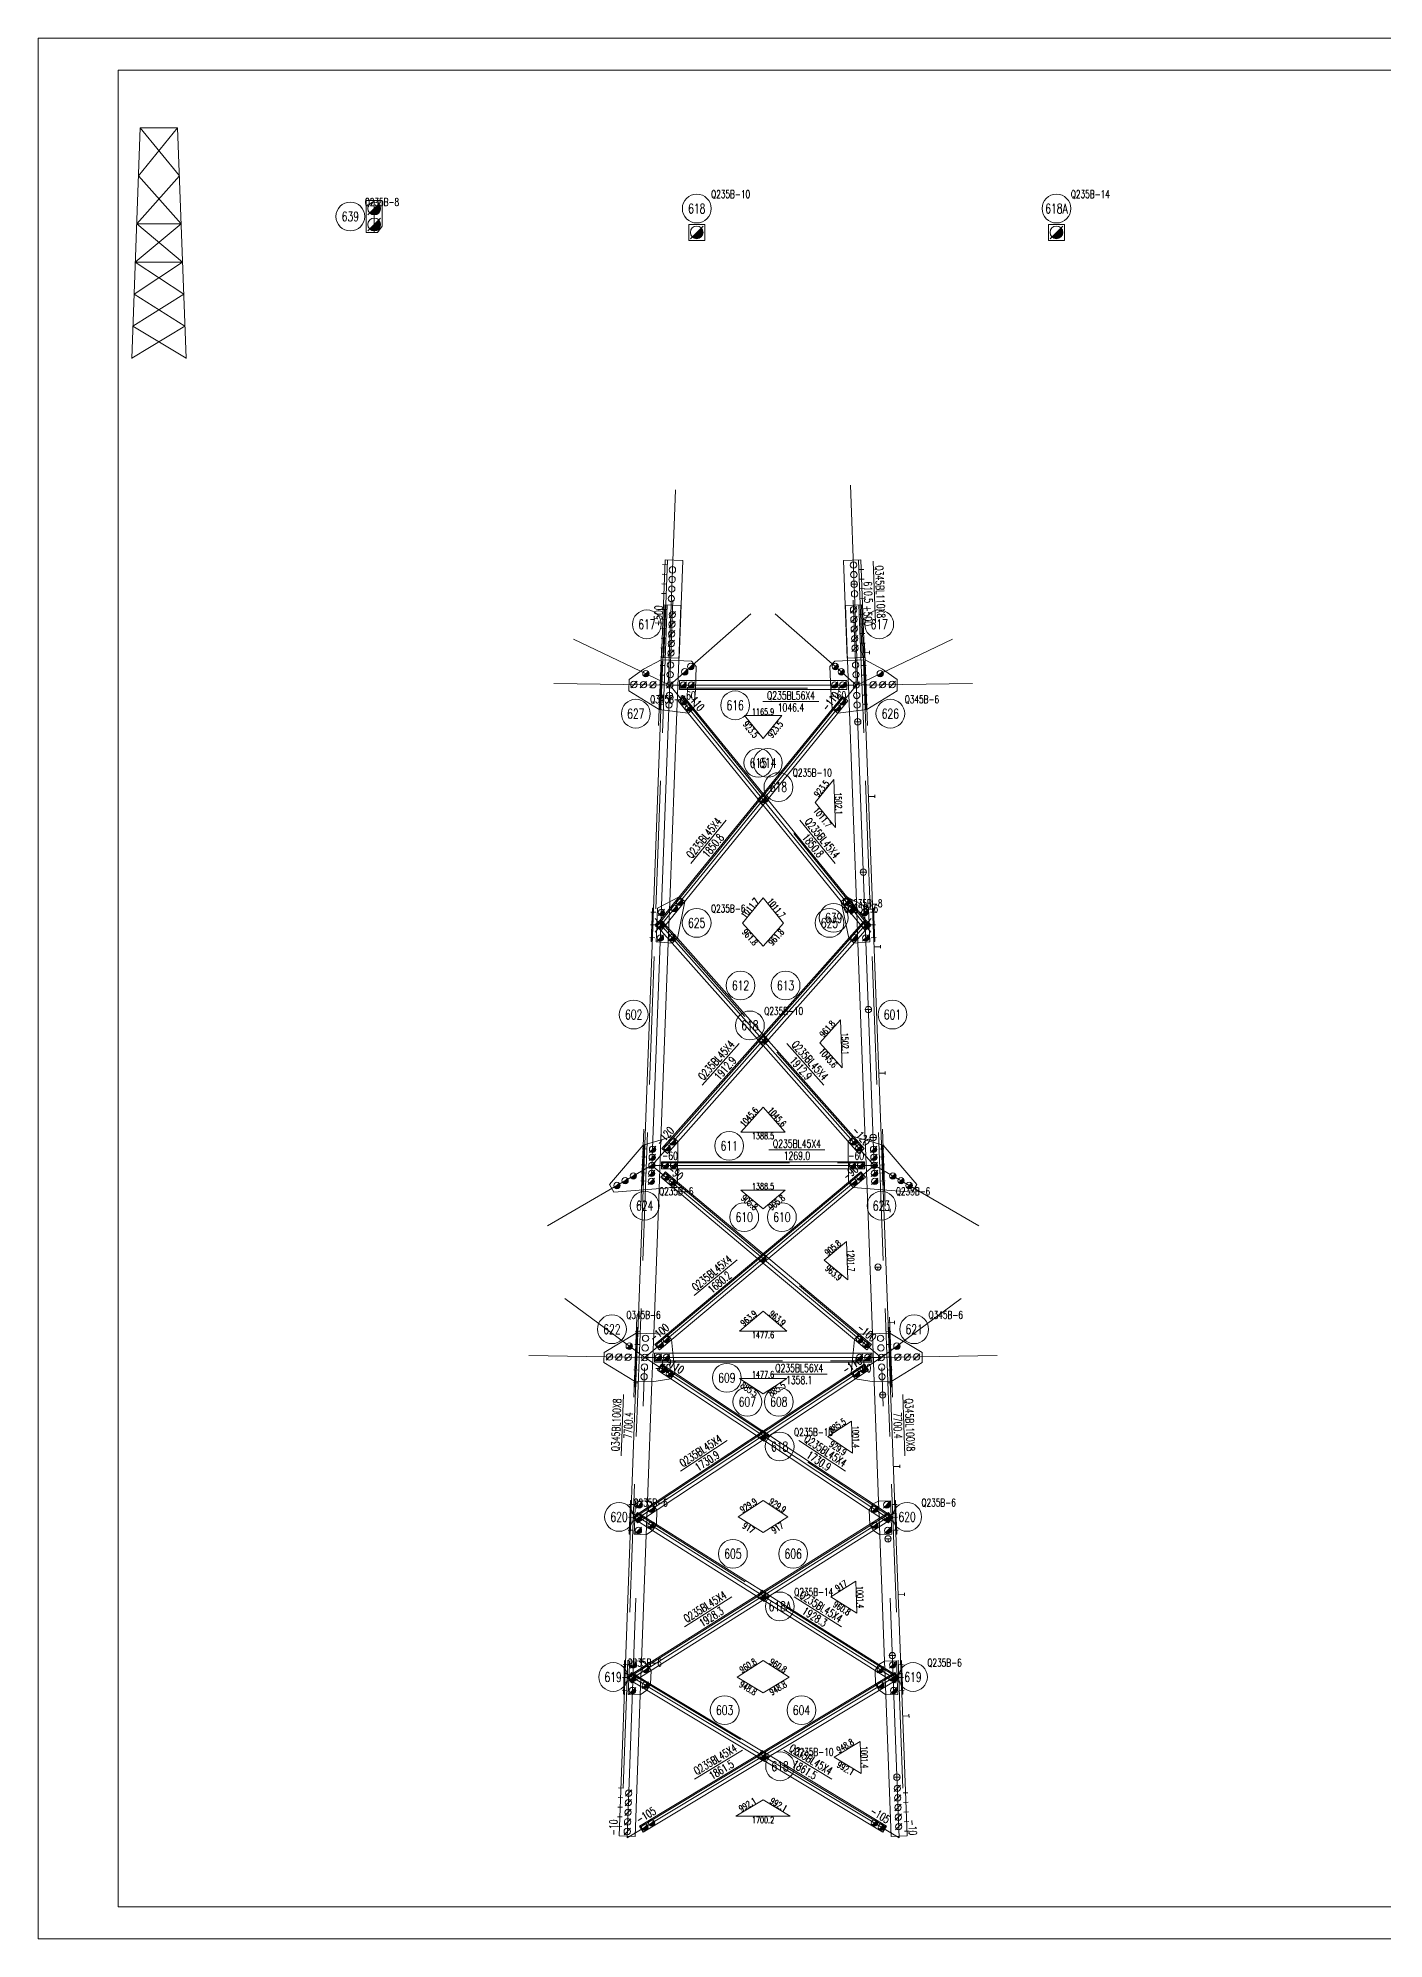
# Model space of a CAD drawing. Extents: x 0 to 841, y 0 to 594.
# Drawn here: x 0 to 420, y 0 to 594 of the extents above; entities that cross this region are included whole.
import ezdxf
from ezdxf.enums import TextEntityAlignment as Align

# ---------------------------------------------------------------- set-up
doc = ezdxf.new("R2010")
doc.units = 0
doc.header["$LTSCALE"] = 20
doc.header["$MEASUREMENT"] = 0
doc.linetypes.add('Dash', pattern=[2.75, 2, -0.75])
doc.linetypes.add('DashDot', pattern=[15.6, 9, -3, 0.6, -3])
doc.layers.get('0').update_dxf_attribs({"linetype": 'CONTINUOUS', "lineweight": 25})
doc.styles.get("Standard").update_dxf_attribs({"font": 'simplex', "width": 0.7, "bigfont": 'gbhzfs.shx'})

# ---------------------------------------------------------------- blocks, each defined once
blk = doc.blocks.new('M20X55S')
at = {"color": 3, "linetype": 'Continuous', "lineweight": 13}
blk.add_line((-1, -1), (1, 1), dxfattribs=at)
blk.add_circle((0, 0), 1, dxfattribs=at)
blk = doc.blocks.new('M16X50S')
at = {"color": 3, "linetype": 'Continuous', "lineweight": 13}
blk.add_line((-1, -1), (1, 1), dxfattribs=at)
blk.add_circle((0, 0), 1, dxfattribs=at)
for radius in [0.9, 0.8, 0.7, 0.6, 0.5, 0.4, 0.3, 0.2, 0.1]:
    blk.add_arc((0, 0), radius, 225, 45, dxfattribs=at)
blk = doc.blocks.new('M20X45S')
at = {"color": 3, "linetype": 'Continuous', "lineweight": 13}
blk.add_circle((0, 0), 1, dxfattribs=at)
blk = doc.blocks.new('StepBolt')
at = {"color": 3, "linetype": 'Continuous', "lineweight": 13}
for p, q in [((-1, 0), (1, 0)), ((0, 0), (0, -1))]:
    blk.add_line(p, q, dxfattribs=at)
blk.add_circle((0, 0), 1, dxfattribs=at)
blk = doc.blocks.new('M16X40S')
at = {"color": 3, "linetype": 'Continuous', "lineweight": 13}
blk.add_line((-0.707, -0.707), (0.707, 0.707), dxfattribs=at)
blk.add_circle((0, 0), 1, dxfattribs=at)
for radius in [0.9, 0.8, 0.7, 0.6, 0.5, 0.4, 0.3, 0.2, 0.1]:
    blk.add_arc((0, 0), radius, 225, 45, dxfattribs=at)

msp = doc.modelspace()

# ---------------------------------------------------------------- linework, layer by layer
at = {"color": 7, "linetype": 'Continuous', "lineweight": 18}
for p, q in [((0, 594), (841, 594)), ((0, 0), (0, 594)), ((25, 584), (831, 584)), ((25, 10), (25, 584)), ((25, 10), (831, 10)), ((0, 0), (841, 0))]:
    msp.add_line(p, q, dxfattribs=at)
at = {"color": 7, "linetype": 'Continuous', "lineweight": 0}
for p, q in [((31.94, 565.97), (29.27, 493.92)), ((43.6, 565.97), (31.38, 550.96)), ((31.94, 565.97), (43.6, 565.97)), ((31.94, 565.97), (44.15, 550.96)), ((43.6, 565.97), (46.27, 493.92)), ((44.15, 550.96), (30.82, 535.95)), ((31.38, 550.96), (44.71, 535.95)), ((44.71, 535.95), (30.38, 523.94)), ((30.82, 535.95), (44.71, 535.95)), ((30.82, 535.95), (45.15, 523.94)), ((45.15, 523.94), (30.01, 513.94)), ((30.38, 523.94), (45.15, 523.94)), ((30.38, 523.94), (45.53, 513.94)), ((45.53, 513.94), (29.64, 503.93)), ((30.01, 513.94), (45.9, 503.93)), ((45.9, 503.93), (29.27, 493.92)), ((29.64, 503.93), (46.27, 493.92)), ((251.61, 388.04), (193.21, 316.29)), ((258.71, 318.21), (195.22, 246.71)), ((257.3, 239.41), (192.93, 185.47)), ((258.45, 179.28), (186.26, 131.59)), ((265.97, 132.96), (184.41, 81.59)), ((267.85, 82.91), (188.12, 34.93))]:
    msp.add_line(p, q, dxfattribs=at)
at = {"color": 2, "linetype": 'Continuous', "lineweight": 13}
msp.add_line((105.03, 543.23), (105.03, 533.23), dxfattribs=at)
at = {"color": 2, "linetype": 'DashDot', "lineweight": 0}
for p, q in [((199.13, 452.81), (196.87, 391.83)), ((253.85, 454.31), (256.16, 391.83)), ((198.35, 418.31), (184.01, 31.59)), ((254.68, 418.31), (269.02, 31.59)), ((222.72, 414.11), (197.37, 391.83)), ((230.31, 414.11), (255.66, 391.83)), ((167.34, 406.14), (197.35, 391.82)), ((285.69, 406.14), (255.68, 391.82)), ((197.37, 391.83), (161.12, 392.33)), ((255.66, 391.83), (291.91, 392.33)), ((255.66, 391.83), (192.85, 314.65)), ((197.37, 391.83), (255.66, 391.83)), ((197.37, 391.83), (260.18, 314.65)), ((260.27, 318.84), (191.8, 241.73)), ((192.76, 318.84), (261.23, 241.73)), ((191.77, 241.79), (159.14, 222.81)), ((261.23, 241.73), (189.58, 181.69)), ((191.8, 241.73), (261.23, 241.73)), ((191.8, 241.73), (263.45, 181.69)), ((261.26, 241.79), (293.89, 222.81)), ((164.61, 200.11), (189.53, 181.67)), ((288.42, 200.11), (263.5, 181.67)), ((189.58, 181.69), (153.33, 182.34)), ((263.45, 181.69), (185.43, 130.14)), ((189.58, 181.69), (263.45, 181.69)), ((189.58, 181.69), (267.6, 130.14)), ((263.45, 181.69), (299.7, 182.34)), ((267.64, 133.12), (183.54, 80.15)), ((185.39, 133.12), (269.49, 80.15)), ((183.51, 83.04), (269.02, 31.59)), ((269.52, 83.04), (184.01, 31.59))]:
    msp.add_line(p, q, dxfattribs=at)
at = {"color": 1, "linetype": 'Dash', "lineweight": 0}
for p, q in [((195.53, 400.41), (196.66, 430.89)), ((257.5, 400.41), (256.36, 430.89)), ((196.55, 416.88), (182.28, 32.15)), ((256.48, 416.88), (270.75, 32.15)), ((194.84, 399.18), (194.29, 384.44)), ((195.16, 399.67), (194.58, 384.13)), ((194.59, 384.43), (195.14, 399.17)), ((195.14, 399.17), (194.84, 399.18)), ((199.56, 383.47), (200.15, 399.46)), ((253.47, 383.47), (252.88, 399.46)), ((257.87, 399.67), (258.45, 384.13)), ((257.89, 399.17), (258.19, 399.18)), ((258.44, 384.43), (257.89, 399.17)), ((258.19, 399.18), (258.74, 384.44)), ((205.46, 393.23), (200.37, 393.23)), ((200.37, 393.23), (200.37, 390.43)), ((252.66, 393.23), (247.57, 393.23)), ((252.66, 390.43), (252.66, 393.23)), ((199.99, 386.87), (201.73, 388.29)), ((203.14, 382.99), (199.99, 386.87)), ((200.37, 390.83), (252.66, 390.83)), ((200.37, 390.43), (205.37, 390.43)), ((201.42, 388.04), (259.82, 316.28)), ((201.73, 388.29), (204.89, 384.42)), ((247.66, 390.43), (252.66, 390.43)), ((194.29, 384.44), (194.59, 384.43)), ((248.14, 384.42), (249.89, 382.99)), ((258.74, 384.44), (258.44, 384.43)), ((226.69, 357.78), (226.01, 357.22)), ((226.51, 357.84), (228.19, 355.78)), ((228.03, 356.14), (226.69, 357.78)), ((226.51, 354.27), (224.87, 356.29)), ((224.97, 355.94), (226.33, 354.26)), ((226.33, 354.26), (226.84, 354.67)), ((196.88, 311.28), (197.36, 324.09)), ((202.07, 324.23), (200.32, 325.65)), ((252.71, 325.65), (250.96, 324.23)), ((258.38, 315.12), (250.96, 324.23)), ((251.03, 323.92), (254, 320.26)), ((252.71, 325.65), (260.13, 316.54)), ((255.31, 322.61), (252.93, 325.53)), ((254, 320.26), (255.36, 321.36)), ((255.36, 321.36), (255.31, 322.61)), ((256.15, 311.29), (255.67, 324.09)), ((192.93, 316.99), (194.61, 318.48)), ((198.08, 311.19), (192.93, 316.99)), ((193.34, 317.08), (193.31, 316.21)), ((194.31, 318.21), (257.8, 246.71)), ((194.61, 318.48), (199.76, 312.68)), ((260.13, 316.54), (258.38, 315.12)), ((259.7, 316.54), (259.67, 317.36)), ((253.27, 312.68), (254.95, 311.19)), ((226.52, 279.16), (224.86, 281.03)), ((224.91, 280.75), (226.41, 279.06)), ((226.62, 282.59), (226.25, 282.26)), ((226.51, 282.55), (228.21, 280.65)), ((228.09, 280.94), (226.62, 282.59)), ((226.41, 279.06), (226.44, 279.08)), ((194.03, 234.45), (194.6, 249.68)), ((199.93, 249.22), (198.25, 250.72)), ((254.78, 250.72), (258.1, 246.98)), ((259, 234.45), (258.43, 249.68)), ((189.23, 248.08), (188.77, 235.59)), ((189.54, 248.23), (189.02, 234.06)), ((189.07, 235.58), (189.53, 248.07)), ((189.53, 248.07), (189.23, 248.08)), ((256.42, 245.49), (253.1, 249.22)), ((258.1, 246.98), (256.42, 245.49)), ((263.49, 248.23), (264.01, 234.06)), ((263.5, 248.07), (263.8, 248.08)), ((263.96, 235.58), (263.5, 248.07)), ((263.8, 248.08), (264.26, 235.59)), ((194.54, 238), (195.99, 239.72)), ((198.38, 234.79), (194.54, 238)), ((194.8, 242.88), (199.88, 242.88)), ((194.8, 240.63), (194.8, 242.88)), ((194.8, 242.48), (258.23, 242.48)), ((199.86, 240.63), (194.8, 240.63)), ((195.73, 239.41), (260.1, 185.47)), ((195.99, 239.72), (199.82, 236.51)), ((253.15, 242.88), (258.23, 242.88)), ((258.23, 240.63), (253.17, 240.63)), ((258.23, 242.88), (258.23, 240.63)), ((188.77, 235.59), (189.07, 235.58)), ((253.21, 236.51), (254.65, 234.79)), ((264.26, 235.59), (263.96, 235.58)), ((226.51, 214.14), (228.27, 212.67)), ((226.51, 211.21), (224.76, 212.67)), ((186.5, 174.3), (187.05, 189.29)), ((187.36, 189.28), (186.8, 174.29)), ((187.35, 189.28), (186.8, 174.29)), ((191.8, 174.1), (192.35, 189.12)), ((197.95, 187.27), (196.5, 188.99)), ((258.92, 184.06), (255.08, 187.27)), ((256.53, 188.99), (260.36, 185.78)), ((260.36, 185.78), (258.92, 184.06)), ((261.23, 174.1), (260.68, 189.12)), ((265.67, 189.28), (266.23, 174.29)), ((265.68, 189.28), (266.23, 174.29)), ((266.53, 174.3), (265.98, 189.29)), ((198.36, 183.09), (192.58, 183.09)), ((192.58, 183.09), (192.58, 180.29)), ((192.58, 180.69), (260.45, 180.69)), ((192.58, 180.29), (198.63, 180.29)), ((193.56, 177.74), (194.8, 179.62)), ((194.58, 179.28), (266.77, 131.59)), ((194.8, 179.62), (198.97, 176.86)), ((254.4, 180.29), (260.45, 180.29)), ((260.45, 183.09), (254.67, 183.09)), ((260.45, 180.29), (260.45, 183.09)), ((197.73, 174.98), (193.56, 177.74)), ((254.06, 176.86), (255.3, 174.98)), ((226.95, 155.68), (224.47, 157.31)), ((225.47, 157.97), (224.78, 156.93)), ((224.78, 156.93), (226.38, 155.88)), ((226.1, 158.93), (228.56, 157.31)), ((228.24, 157.64), (226.61, 158.72)), ((227.62, 156.7), (228.24, 157.64)), ((190.02, 126.32), (190.41, 136.81)), ((263.01, 126.32), (262.62, 136.81)), ((186.08, 131.39), (187.28, 133.29)), ((192, 127.66), (186.08, 131.39)), ((186.49, 132.22), (186.46, 131.3)), ((187.06, 132.96), (268.62, 81.59)), ((187.28, 133.29), (193.2, 129.56)), ((193.33, 134.04), (192.09, 135.92)), ((265.75, 130.05), (259.7, 134.04)), ((260.94, 135.92), (266.99, 131.92)), ((266.99, 131.92), (265.75, 130.05)), ((266.58, 131.15), (266.55, 132.04)), ((259.83, 129.56), (261.03, 127.66)), ((226.99, 105.62), (224.4, 107.25)), ((225.49, 107.93), (224.79, 106.83)), ((226.07, 108.86), (228.63, 107.25)), ((228.24, 107.61), (226.61, 108.64)), ((227.61, 106.61), (228.24, 107.61)), ((224.79, 106.83), (226.37, 105.83)), ((184.23, 81.32), (185.39, 83.25)), ((185.39, 83.25), (191.39, 79.64)), ((188.17, 76.28), (188.56, 86.77)), ((191.53, 83.89), (190.33, 85.79)), ((267.64, 80.02), (261.5, 83.89)), ((262.7, 85.79), (268.84, 81.93)), ((264.86, 76.28), (264.47, 86.77)), ((190.23, 77.71), (184.23, 81.32)), ((184.64, 82.2), (184.6, 81.28)), ((185.18, 82.91), (264.91, 34.93)), ((261.65, 79.64), (262.81, 77.71)), ((268.84, 81.93), (267.64, 80.02)), ((268.44, 81.1), (268.4, 81.99)), ((227.02, 55.57), (224.33, 57.19)), ((225.5, 57.89), (224.8, 56.73)), ((224.8, 56.73), (226.37, 55.79)), ((226.04, 58.79), (228.7, 57.19)), ((228.23, 57.59), (226.61, 58.56)), ((227.6, 56.53), (228.23, 57.59))]:
    msp.add_line(p, q, dxfattribs=at)
at = {"color": 7, "linetype": 'Continuous', "lineweight": 13}
for p, q in [((261.6, 411.28), (260.88, 430.51)), ((226.48, 386.68), (243.98, 386.68)), ((214.98, 349.61), (203.94, 336.04)), ((238.05, 349.61), (249.09, 336.04)), ((219.09, 279.85), (207.47, 266.76)), ((233.93, 279.85), (245.55, 266.76)), ((228.34, 246.63), (245.84, 246.63)), ((218.42, 212.26), (205.01, 201.02)), ((229.08, 176.54), (246.58, 176.54)), ((182.89, 170.18), (182.18, 150.94)), ((270.14, 170.18), (270.85, 150.94)), ((215.34, 155.77), (200.74, 146.13)), ((237.69, 155.77), (252.29, 146.13)), ((216.79, 106.89), (201.98, 97.56)), ((236.24, 106.89), (251.05, 97.56)), ((220.06, 58.99), (205.06, 49.97)), ((232.97, 58.99), (247.97, 49.97))]:
    msp.add_line(p, q, dxfattribs=at)
at = {"color": 6, "linetype": 'Continuous', "lineweight": 13}
for p, q in [((194.84, 404.69), (193.9, 379.2)), ((259.13, 379.2), (258.19, 404.69)), ((189.22, 253.08), (188.33, 229.02)), ((264.7, 229.02), (263.81, 253.08)), ((187.04, 194.29), (186.11, 169.31)), ((266.92, 169.31), (265.99, 194.29))]:
    msp.add_line(p, q, dxfattribs=at)
at = {"color": 1, "linetype": 'Continuous', "lineweight": 0}
for p, q in [((232.34, 382.28), (220.69, 382.28)), ((220.69, 382.28), (226.51, 375.12)), ((226.51, 375.12), (232.34, 382.28)), ((248.63, 362.27), (242.8, 355.11)), ((249.19, 347.26), (248.63, 362.27)), ((242.8, 355.11), (249.19, 347.26)), ((226.51, 325.28), (220.13, 317.44)), ((232.9, 317.44), (226.51, 325.28)), ((220.13, 317.44), (226.51, 310.25)), ((226.51, 310.25), (232.9, 317.44)), ((250.67, 287.18), (244.29, 279.99)), ((251.23, 272.17), (250.67, 287.18)), ((244.29, 279.99), (251.23, 272.17)), ((226.51, 259.97), (219.57, 252.15)), ((233.46, 252.15), (226.51, 259.97)), ((219.57, 252.15), (233.46, 252.15)), ((233.46, 233.97), (219.57, 233.97)), ((219.57, 233.97), (226.51, 228.16)), ((226.51, 228.16), (233.46, 233.97)), ((252.56, 217.96), (245.62, 212.14)), ((253.01, 205.95), (252.56, 217.96)), ((245.62, 212.14), (253.01, 205.95)), ((226.51, 196.13), (219.13, 189.94)), ((233.9, 189.94), (226.51, 196.13)), ((219.13, 189.94), (233.9, 189.94)), ((233.9, 175.18), (219.13, 175.18)), ((219.13, 175.18), (226.51, 170.3)), ((226.51, 170.3), (233.9, 175.18)), ((254.1, 161.84), (246.71, 156.96)), ((254.47, 151.83), (254.1, 161.84)), ((246.71, 156.96), (254.47, 151.83)), ((226.51, 137.02), (218.76, 131.89)), ((234.27, 131.89), (226.51, 137.02)), ((218.76, 131.89), (226.51, 127.01)), ((226.51, 127.01), (234.27, 131.89)), ((255.46, 111.8), (247.7, 106.91)), ((255.83, 101.79), (255.46, 111.8)), ((247.7, 106.91), (255.83, 101.79)), ((226.51, 86.97), (218.38, 81.85)), ((234.64, 81.85), (226.51, 86.97)), ((218.38, 81.85), (226.51, 76.96)), ((226.51, 76.96), (234.64, 81.85)), ((256.82, 61.75), (248.69, 56.86)), ((257.19, 51.75), (256.82, 61.75)), ((248.69, 56.86), (257.19, 51.75)), ((226.51, 43.52), (218.01, 38.41)), ((235.02, 38.41), (226.51, 43.52)), ((218.01, 38.41), (235.02, 38.41))]:
    msp.add_line(p, q, dxfattribs=at)
at = {"color": 7, "linetype": 'Continuous', "lineweight": 0}
for points in [[(107.53, 543.23), (102.53, 543.23)], [(102.53, 543.23), (102.53, 533.23)], [(107.53, 535.23), (107.53, 543.23)], [(106.03, 533.23), (107.53, 535.23)], [(208.3, 535.76), (203.3, 535.76)], [(203.3, 535.76), (203.3, 530.76)], [(208.3, 530.76), (208.3, 535.76)], [(320.68, 535.76), (315.68, 535.76)], [(315.68, 535.76), (315.68, 530.76)], [(320.68, 530.76), (320.68, 535.76)], [(102.53, 533.23), (106.03, 533.23)], [(203.3, 530.76), (208.3, 530.76)], [(315.68, 530.76), (320.68, 530.76)], [(194.79, 400.43), (195.92, 430.92)], [(195.92, 430.92), (201.41, 430.71)], [(201.41, 430.71), (200.28, 400.23)], [(257.11, 430.92), (251.62, 430.71)], [(251.62, 430.71), (252.75, 400.23)], [(258.24, 400.43), (257.11, 430.92)], [(195.8, 416.91), (195.16, 399.67)], [(200.79, 416.72), (195.8, 416.91)], [(200.15, 399.46), (200.79, 416.72)], [(252.24, 416.72), (257.23, 416.91)], [(252.88, 399.46), (252.24, 416.72)], [(257.23, 416.91), (257.87, 399.67)], [(194.66, 399.69), (189.21, 396.81)], [(204.12, 399.3), (194.66, 399.69)], [(200.28, 400.23), (194.79, 400.43)], [(205.61, 397.61), (204.12, 399.3)], [(248.91, 399.3), (247.42, 397.61)], [(258.37, 399.69), (248.91, 399.3)], [(252.75, 400.23), (258.24, 400.43)], [(263.82, 396.81), (258.37, 399.69)], [(184.64, 393.51), (184.59, 390.01)], [(189.21, 396.81), (184.64, 393.51)], [(205.37, 390.43), (205.61, 397.61)], [(247.57, 393.23), (205.46, 393.23)], [(247.42, 397.61), (247.66, 390.43)], [(268.39, 393.51), (263.82, 396.81)], [(268.44, 390.01), (268.39, 393.51)], [(184.59, 390.01), (194.08, 384.2)], [(251.3, 388.29), (192.9, 316.54)], [(194.65, 315.12), (253.04, 386.87)], [(204.89, 384.42), (205.37, 390.43)], [(205.37, 390.43), (247.66, 390.43)], [(247.66, 390.43), (248.14, 384.42)], [(253.04, 386.87), (251.3, 388.29)], [(258.95, 384.2), (268.44, 390.01)], [(194.58, 384.13), (189.54, 248.23)], [(194.08, 384.2), (203.14, 382.99)], [(197.36, 324.09), (199.56, 383.47)], [(203.14, 382.99), (204.89, 384.42)], [(224.87, 356.29), (203.14, 382.99)], [(204.89, 384.42), (226.51, 357.84)], [(249.89, 382.99), (258.95, 384.2)], [(255.67, 324.09), (253.47, 383.47)], [(258.45, 384.13), (263.49, 248.23)], [(226.01, 357.22), (224.76, 356.2)], [(224.76, 356.2), (224.97, 355.94)], [(250.96, 324.23), (226.51, 354.27)], [(226.84, 354.67), (228.27, 355.84)], [(228.27, 355.84), (228.03, 356.14)], [(228.19, 355.78), (252.71, 325.65)], [(191.98, 322.13), (191.59, 311.64)], [(191.89, 311.63), (192.28, 322.12)], [(192.28, 322.12), (191.98, 322.13)], [(193.53, 322.07), (193.34, 317.08)], [(200.32, 325.65), (193.53, 322.07)], [(199.76, 312.68), (202.07, 324.23)], [(250.96, 324.23), (250.85, 324.14)], [(250.85, 324.14), (251.03, 323.92)], [(252.71, 325.65), (250.96, 324.23)], [(250.96, 324.23), (253.27, 312.68)], [(252.79, 325.72), (252.71, 325.65)], [(259.5, 322.07), (252.71, 325.65)], [(252.93, 325.53), (252.79, 325.72)], [(259.67, 317.36), (259.5, 322.07)], [(260.75, 322.12), (261.05, 322.13)], [(261.14, 311.63), (260.75, 322.12)], [(261.05, 322.13), (261.44, 311.64)], [(192.9, 316.54), (194.65, 315.12)], [(193.31, 316.21), (193.14, 311.58)], [(258.42, 318.48), (194.93, 246.98)], [(196.61, 245.49), (260.1, 316.99)], [(260.1, 316.99), (258.42, 318.48)], [(259.89, 311.58), (259.7, 316.54)], [(191.59, 311.64), (191.89, 311.63)], [(193.14, 311.58), (198.08, 311.19)], [(194.6, 249.68), (196.88, 311.28)], [(198.08, 311.19), (199.76, 312.68)], [(224.86, 281.03), (198.08, 311.19)], [(199.76, 312.68), (226.51, 282.55)], [(254.95, 311.19), (259.89, 311.58)], [(258.43, 249.68), (256.15, 311.29)], [(261.44, 311.64), (261.14, 311.63)], [(226.25, 282.26), (224.75, 280.93)], [(224.75, 280.93), (224.91, 280.75)], [(226.44, 279.08), (228.28, 280.72)], [(228.28, 280.72), (228.09, 280.94)], [(228.21, 280.65), (254.78, 250.72)], [(253.1, 249.22), (226.52, 279.16)], [(198.25, 250.72), (189.04, 248.09)], [(254.78, 250.72), (253.1, 249.22)], [(263.99, 248.09), (254.78, 250.72)], [(189.04, 248.09), (178.5, 235.78)], [(194.93, 246.98), (196.61, 245.49)], [(199.82, 236.51), (199.93, 249.22)], [(253.1, 249.22), (253.21, 236.51)], [(274.53, 235.78), (263.99, 248.09)], [(257.04, 239.72), (192.67, 185.78)], [(194.11, 184.06), (258.49, 238)], [(253.17, 240.63), (199.86, 240.63)], [(199.88, 242.88), (253.15, 242.88)], [(258.49, 238), (257.04, 239.72)], [(178.5, 235.78), (179.89, 233.35)], [(179.89, 233.35), (198.38, 234.79)], [(189.02, 234.06), (187.36, 189.28)], [(192.35, 189.12), (194.03, 234.45)], [(198.38, 234.79), (199.82, 236.51)], [(224.76, 212.67), (198.38, 234.79)], [(199.82, 236.51), (226.51, 214.14)], [(254.65, 234.79), (273.14, 233.35)], [(260.68, 189.12), (259, 234.45)], [(264.01, 234.06), (265.67, 189.28)], [(273.14, 233.35), (274.53, 235.78)], [(255.08, 187.27), (226.51, 211.21)], [(228.27, 212.67), (256.53, 188.99)], [(187.05, 189.29), (187.12, 191.04)], [(187.12, 191.04), (187.42, 191.03)], [(187.42, 191.03), (187.35, 189.28)], [(265.91, 191.04), (265.61, 191.03)], [(265.61, 191.03), (265.68, 189.28)], [(265.98, 189.29), (265.91, 191.04)], [(186.86, 189.29), (176.85, 183.27)], [(196.5, 188.99), (186.86, 189.29)], [(192.67, 185.78), (194.11, 184.06)], [(198.97, 176.86), (197.95, 187.27)], [(255.08, 187.27), (254.06, 176.86)], [(256.53, 188.99), (255.08, 187.27)], [(266.17, 189.29), (256.53, 188.99)], [(276.18, 183.27), (266.17, 189.29)], [(176.85, 183.27), (176.79, 180.12)], [(176.79, 180.12), (186.3, 174.3)], [(258.23, 179.62), (186.04, 131.92)], [(254.67, 183.09), (198.36, 183.09)], [(198.63, 180.29), (254.4, 180.29)], [(259.47, 177.74), (258.23, 179.62)], [(266.73, 174.3), (276.24, 180.12)], [(276.24, 180.12), (276.18, 183.27)], [(186.8, 174.29), (181.53, 32.18)], [(186.3, 174.3), (191.8, 174.1)], [(186.43, 172.55), (186.5, 174.3)], [(186.73, 172.54), (186.43, 172.55)], [(186.8, 174.29), (186.73, 172.54)], [(187.28, 130.05), (259.47, 177.74)], [(190.41, 136.81), (191.8, 174.1)], [(191.8, 174.1), (197.73, 174.98)], [(197.73, 174.98), (198.97, 176.86)], [(224.47, 157.31), (197.73, 174.98)], [(198.97, 176.86), (226.1, 158.93)], [(255.3, 174.98), (261.23, 174.1)], [(261.23, 174.1), (266.73, 174.3)], [(262.62, 136.81), (261.23, 174.1)], [(266.23, 174.29), (271.5, 32.18)], [(266.23, 174.29), (266.3, 172.54)], [(266.3, 172.54), (266.6, 172.55)], [(266.6, 172.55), (266.53, 174.3)], [(226.16, 159.02), (225.47, 157.97)], [(226.61, 158.72), (226.16, 159.02)], [(226.38, 155.88), (226.87, 155.55)], [(226.87, 155.55), (227.62, 156.7)], [(259.7, 134.04), (226.95, 155.68)], [(228.56, 157.31), (260.94, 135.92)], [(185.11, 137), (184.73, 126.51)], [(185.03, 126.5), (185.41, 136.99)], [(185.41, 136.99), (185.11, 137)], [(186.67, 136.95), (186.49, 132.22)], [(190.41, 136.81), (186.67, 136.95)], [(192.09, 135.92), (190.41, 136.81)], [(262.62, 136.81), (260.94, 135.92)], [(266.36, 136.95), (262.62, 136.81)], [(266.55, 132.04), (266.36, 136.95)], [(267.91, 137), (267.62, 136.99)], [(267.62, 136.99), (268, 126.5)], [(268.3, 126.51), (267.91, 137)], [(265.75, 133.29), (184.19, 81.93)], [(185.39, 80.02), (266.95, 131.39)], [(186.04, 131.92), (187.28, 130.05)], [(186.46, 131.3), (186.28, 126.45)], [(193.2, 129.56), (193.33, 134.04)], [(260.94, 135.92), (259.7, 134.04)], [(259.7, 134.04), (259.83, 129.56)], [(266.95, 131.39), (265.75, 133.29)], [(266.75, 126.45), (266.58, 131.15)], [(184.73, 126.51), (185.03, 126.5)], [(186.28, 126.45), (190.02, 126.32)], [(188.56, 86.77), (190.02, 126.32)], [(190.02, 126.32), (192, 127.66)], [(192, 127.66), (193.2, 129.56)], [(224.4, 107.25), (192, 127.66)], [(193.2, 129.56), (226.07, 108.86)], [(261.03, 127.66), (263.01, 126.32)], [(263.01, 126.32), (266.75, 126.45)], [(264.47, 86.77), (263.01, 126.32)], [(268, 126.5), (268.3, 126.51)], [(226.12, 108.95), (225.49, 107.93)], [(226.61, 108.64), (226.12, 108.95)], [(228.63, 107.25), (262.7, 85.79)], [(226.37, 105.83), (226.91, 105.5)], [(226.91, 105.5), (227.61, 106.61)], [(261.5, 83.89), (226.99, 105.62)], [(183.26, 86.97), (182.87, 76.48)], [(183.17, 76.47), (183.56, 86.96)], [(183.56, 86.96), (183.26, 86.97)], [(184.81, 86.91), (184.64, 82.2)], [(188.56, 86.77), (184.81, 86.91)], [(267.64, 83.25), (187.92, 35.28)], [(190.33, 85.79), (188.56, 86.77)], [(191.39, 79.64), (191.53, 83.89)], [(262.7, 85.79), (261.5, 83.89)], [(261.5, 83.89), (261.65, 79.64)], [(264.47, 86.77), (262.7, 85.79)], [(268.22, 86.91), (264.47, 86.77)], [(268.8, 81.32), (267.64, 83.25)], [(268.4, 81.99), (268.22, 86.91)], [(269.47, 86.96), (269.77, 86.97)], [(269.86, 76.47), (269.47, 86.96)], [(269.77, 86.97), (270.16, 76.48)], [(184.19, 81.93), (185.39, 80.02)], [(184.6, 81.28), (184.42, 76.42)], [(188.17, 76.28), (190.23, 77.71)], [(189.08, 33.35), (268.8, 81.32)], [(190.23, 77.71), (191.39, 79.64)], [(224.33, 57.19), (190.23, 77.71)], [(191.39, 79.64), (226.04, 58.79)], [(262.81, 77.71), (264.86, 76.28)], [(268.61, 76.42), (268.44, 81.1)], [(182.87, 76.48), (183.17, 76.47)], [(184.42, 76.42), (188.17, 76.28)], [(186.53, 31.99), (188.17, 76.28)], [(264.86, 76.28), (268.61, 76.42)], [(266.5, 31.99), (264.86, 76.28)], [(270.16, 76.48), (269.86, 76.47)], [(226.09, 58.87), (225.5, 57.89)], [(226.61, 58.56), (226.09, 58.87)], [(226.37, 55.79), (226.94, 55.44)], [(226.94, 55.44), (227.6, 56.53)], [(263.95, 33.35), (227.02, 55.57)], [(228.7, 57.19), (265.11, 35.28)], [(181.53, 32.18), (186.53, 31.99)], [(187.92, 35.28), (189.08, 33.35)], [(265.11, 35.28), (263.95, 33.35)], [(271.5, 32.18), (266.5, 31.99)]]:
    msp.add_lwpolyline(points, dxfattribs=at)
at = {"color": 3, "linetype": 'Continuous', "lineweight": 20}
for points in [[(195.11, 429.44), (196.61, 429.39)], [(257.98, 427.95), (256.48, 427.89)], [(194.89, 423.45), (196.39, 423.39)], [(195, 426.45), (196.5, 426.39)], [(258.09, 424.95), (256.59, 424.89)], [(258.2, 421.95), (256.7, 421.89)], [(194.78, 420.45), (196.28, 420.39)], [(258.31, 418.95), (256.81, 418.9)], [(194.88, 412.44), (196.38, 412.38)], [(194.99, 415.44), (196.49, 415.38)], [(258.09, 413.94), (256.6, 413.88)], [(258.21, 410.94), (256.71, 410.88)], [(194.66, 406.44), (196.16, 406.39)], [(194.77, 409.44), (196.27, 409.39)], [(258.32, 407.94), (256.82, 407.89)], [(258.43, 404.94), (256.93, 404.89)], [(194.55, 403.45), (196.04, 403.39)], [(259.79, 401.99), (257.79, 401.92)], [(259.81, 401.49), (259.77, 402.49)], [(194.23, 394.95), (195.73, 394.9)], [(194.34, 397.95), (195.84, 397.89)], [(258.69, 397.95), (257.19, 397.89)], [(258.8, 394.95), (257.3, 394.9)], [(194, 388.71), (195.5, 388.65)], [(194.12, 391.95), (195.62, 391.9)], [(202.87, 389.68), (202.87, 391.18)], [(205.37, 389.68), (205.37, 391.18)], [(247.66, 389.68), (247.66, 391.18)], [(250.16, 389.68), (250.16, 391.18)], [(258.91, 391.95), (257.41, 391.9)], [(259.03, 388.71), (257.53, 388.65)], [(193.89, 385.71), (195.39, 385.65)], [(259.14, 385.71), (257.64, 385.65)], [(261.46, 357.03), (259.46, 356.95)], [(261.47, 356.53), (261.44, 357.53)], [(191.49, 320.9), (192.98, 320.84)], [(261.54, 320.9), (260.05, 320.84)], [(191.34, 316.9), (192.84, 316.85)], [(261.69, 316.9), (260.19, 316.85)], [(191.19, 312.9), (192.69, 312.85)], [(261.84, 312.9), (260.34, 312.85)], [(263.2, 310.06), (261.2, 309.99)], [(263.22, 309.56), (263.18, 310.56)], [(264.66, 270.59), (262.66, 270.51)], [(264.68, 270.09), (264.64, 271.09)], [(188.65, 244.35), (190.15, 244.29)], [(188.74, 246.85), (190.24, 246.79)], [(264.29, 246.85), (262.79, 246.79)], [(264.38, 244.35), (262.88, 244.29)], [(188.46, 239.35), (189.96, 239.3)], [(188.55, 241.85), (190.05, 241.79)], [(264.48, 241.85), (262.98, 241.79)], [(264.57, 239.35), (263.07, 239.3)], [(188.37, 236.85), (189.87, 236.8)], [(264.66, 236.85), (263.16, 236.8)], [(266.25, 227.62), (264.26, 227.54)], [(266.27, 227.12), (266.24, 228.12)], [(267.55, 192.64), (265.55, 192.57)], [(267.57, 192.14), (267.53, 193.14)], [(186.48, 185.81), (187.97, 185.75)], [(186.62, 189.8), (188.12, 189.75)], [(266.41, 189.8), (264.91, 189.75)], [(266.55, 185.81), (265.05, 185.75)], [(186.33, 181.81), (187.83, 181.75)], [(195.08, 179.54), (195.08, 181.04)], [(197.58, 179.54), (197.58, 181.04)], [(255.45, 179.54), (255.45, 181.04)], [(257.95, 179.54), (257.95, 181.04)], [(266.7, 181.81), (265.2, 181.75)], [(186.03, 173.81), (187.53, 173.76)], [(186.18, 177.81), (187.68, 177.76)], [(266.85, 177.81), (265.35, 177.76)], [(267, 173.81), (265.5, 173.76)], [(269.22, 147.67), (267.22, 147.6)], [(269.24, 147.17), (269.2, 148.17)], [(184.47, 131.77), (185.97, 131.72)], [(184.62, 135.77), (186.12, 135.72)], [(268.41, 135.77), (266.91, 135.72)], [(268.56, 131.77), (267.06, 131.72)], [(184.32, 127.78), (185.82, 127.72)], [(268.71, 127.78), (267.21, 127.72)], [(270.7, 107.7), (268.7, 107.63)], [(270.72, 107.2), (270.68, 108.2)], [(182.77, 85.74), (184.26, 85.68)], [(270.26, 85.74), (268.77, 85.68)], [(182.47, 77.74), (183.97, 77.69)], [(182.62, 81.74), (184.12, 81.68)], [(270.41, 81.74), (268.91, 81.68)], [(270.56, 77.74), (269.06, 77.69)], [(272.11, 69.73), (270.11, 69.65)], [(272.13, 69.23), (272.09, 70.23)], [(181.22, 44.2), (182.72, 44.14)], [(181.34, 47.2), (182.84, 47.14)], [(271.75, 45.7), (270.25, 45.64)], [(271.86, 42.7), (270.36, 42.64)], [(181, 38.2), (182.5, 38.15)], [(181.11, 41.2), (182.61, 41.14)], [(271.97, 39.7), (270.47, 39.64)], [(272.08, 36.7), (270.58, 36.65)], [(180.89, 35.2), (182.39, 35.15)], [(272.19, 33.7), (270.7, 33.65)]]:
    msp.add_lwpolyline(points, dxfattribs=at)
at = {"color": 3, "linetype": 'Continuous', "lineweight": 13}
for centre in [(31.94, 565.97), (31.94, 565.97), (31.94, 565.97), (43.6, 565.97), (43.6, 565.97), (43.6, 565.97), (31.38, 550.96), (31.38, 550.96), (44.15, 550.96), (44.15, 550.96), (30.82, 535.95), (30.82, 535.95), (30.82, 535.95), (44.71, 535.95), (44.71, 535.95), (44.71, 535.95), (30.38, 523.94), (30.38, 523.94), (30.38, 523.94), (45.15, 523.94), (45.15, 523.94), (45.15, 523.94), (30.01, 513.94), (30.01, 513.94), (45.53, 513.94), (45.53, 513.94), (29.64, 503.93), (29.64, 503.93), (45.9, 503.93), (45.9, 503.93), (29.27, 493.92), (29.27, 493.92), (46.27, 493.92), (46.27, 493.92)]:
    msp.add_circle(centre, 0.01, dxfattribs=at)
at = {"color": 7, "linetype": 'Continuous', "lineweight": 13}
for centre in [(97.58, 538.23), (205.8, 540.71), (318.18, 540.71), (190.22, 410.78), (262.81, 410.78), (186.75, 382.88), (217.8, 385.48), (266.28, 382.88), (225.04, 367.5), (227.99, 367.5), (231.32, 359.93), (205.77, 317.49), (247.26, 317.49), (248.59, 319.07), (219.48, 297.93), (233.55, 297.93), (186.09, 288.85), (266.94, 288.85), (222.4, 285.46), (215.94, 247.83), (189.52, 229.13), (263.51, 229.13), (220.63, 225.54), (232.4, 225.54), (179.3, 190.52), (273.73, 190.52), (215.2, 175.34), (221.59, 167.85), (231.44, 167.85), (231.69, 153.87), (181.52, 131.88), (271.51, 131.88), (217.1, 120.36), (235.93, 120.36), (231.76, 103.92), (179.67, 81.85), (273.36, 81.85), (214.51, 71.5), (238.52, 71.5), (231.83, 53.96)]:
    msp.add_circle(centre, 4.5, dxfattribs=at)

# ---------------------------------------------------------------- block references
at = {"color": 3, "linetype": 'Continuous', "lineweight": 13}
for p, xscale, yscale, zscale in [((105.03, 540.73), 1.999999999999886, 1.999999999999886, 1.999999999999886), ((105.03, 535.73), 1.999999999999886, 1.999999999999886, 1.999999999999886), ((205.8, 533.26), 1.999999999999886, 1.999999999999886, 1.999999999999886), ((318.18, 533.26), 2.000000000000455, 2.000000000000455, 2.000000000000455)]:
    msp.add_blockref('M16X50S', p, dxfattribs=dict(at, xscale=xscale, yscale=yscale, zscale=zscale))
for name, p in [('M20X45S', (198.2, 427.83)), ('M20X45S', (254.77, 429.33)), ('M20X45S', (197.98, 421.83)), ('M20X45S', (198.09, 424.83)), ('M20X45S', (254.88, 426.33)), ('StepBolt', (254.99, 423.33)), ('M20X45S', (197.87, 418.83)), ('M20X55S', (254.79, 415.32)), ('M20X45S', (255.11, 420.33)), ('M20X55S', (198.07, 410.82)), ('M20X55S', (198.18, 413.82)), ('M20X55S', (254.9, 412.32)), ('M20X55S', (255.01, 409.32)), ('M20X55S', (197.85, 404.82)), ('M20X55S', (197.96, 407.82)), ('M20X55S', (255.12, 406.32)), ('M20X55S', (255.24, 403.33)), ('M20X45S', (197.6, 398.08)), ('M20X55S', (197.74, 401.83)), ('M16X40S', (203.94, 397.61)), ('M16X40S', (249.09, 397.61)), ('M20X45S', (255.43, 398.08)), ('M20X55S', (186.16, 391.99)), ('M20X55S', (189.15, 391.95)), ('M16X40S', (189.91, 395.37)), ('M20X55S', (192.13, 391.91)), ('M20X55S', (197.37, 391.83)), ('M20X45S', (197.49, 395.08)), ('M16X50S', (201.62, 391.83)), ('M16X40S', (202.06, 395.96)), ('M16X50S', (204.12, 391.83)), ('M16X50S', (248.91, 391.83)), ('M16X40S', (250.97, 395.96)), ('M16X50S', (251.41, 391.83)), ('M20X45S', (255.54, 395.08)), ('M20X55S', (255.66, 391.83)), ('M20X55S', (260.9, 391.91)), ('M16X40S', (263.12, 395.37)), ('M20X55S', (263.88, 391.95)), ('M20X55S', (266.87, 391.99)), ('M20X45S', (197.14, 385.59)), ('M20X45S', (197.25, 388.59)), ('M16X40S', (201.63, 386.6)), ('M16X40S', (251.4, 386.6)), ('M20X45S', (255.78, 388.59)), ('M20X45S', (255.89, 385.59)), ('M16X40S', (203.21, 384.66)), ('M16X40S', (249.82, 384.66)), ('StepBolt', (256.09, 380.35)), ('M16X50S', (226.51, 356.02)), ('StepBolt', (257.83, 333.38)), ('M16X50S', (194.73, 320.78)), ('M16X40S', (198.85, 322.02)), ('M16X40S', (200.42, 323.96)), ('M16X50S', (252.61, 323.96)), ('M16X50S', (254.18, 322.02)), ('M16X50S', (258.3, 320.78)), ('M16X50S', (194.58, 316.78)), ('M16X50S', (258.45, 316.78)), ('M16X50S', (194.44, 312.78)), ('M16X50S', (198.07, 312.85)), ('M16X40S', (254.96, 312.86)), ('M16X50S', (258.59, 312.78)), ('StepBolt', (259.42, 290.41)), ('M16X50S', (226.52, 280.82)), ('M16X40S', (198.28, 249.02)), ('M16X40S', (254.75, 249.02)), ('StepBolt', (260.91, 250.44)), ('M16X50S', (191.89, 244.23)), ('M16X50S', (191.99, 246.73)), ('M16X40S', (196.62, 247.15)), ('M16X40S', (256.41, 247.15)), ('M16X50S', (261.04, 246.73)), ('M16X50S', (261.14, 244.23)), ('M16X40S', (183.42, 236.94)), ('M16X40S', (185.98, 238.42)), ('M16X50S', (191.62, 236.73)), ('M16X50S', (191.71, 239.23)), ('M16X50S', (191.8, 241.73)), ('M16X40S', (196.05, 241.73)), ('M16X40S', (196.21, 238.04)), ('M16X40S', (198.55, 241.73)), ('M16X40S', (254.48, 241.73)), ('M16X40S', (256.82, 238.04)), ('M16X40S', (256.98, 241.73)), ('M16X50S', (261.23, 241.73)), ('M16X50S', (261.32, 239.23)), ('M16X50S', (261.41, 236.73)), ('M16X40S', (267.05, 238.42)), ('M16X40S', (269.61, 236.94)), ('M16X40S', (180.87, 235.45)), ('M16X40S', (198.13, 236.43)), ('M16X40S', (254.9, 236.43)), ('M16X40S', (272.16, 235.45)), ('M16X50S', (226.51, 212.64)), ('StepBolt', (262.41, 209.96)), ('M16X40S', (184.71, 185.23)), ('M20X45S', (189.69, 184.69)), ('M20X45S', (189.8, 187.68)), ('M16X40S', (194.37, 185.7)), ('M16X40S', (196.28, 187.31)), ('M16X40S', (256.75, 187.31)), ('M16X40S', (258.66, 185.7)), ('M20X45S', (263.23, 187.68)), ('M20X45S', (263.34, 184.69)), ('M16X40S', (268.32, 185.23)), ('M20X55S', (178.51, 181.89)), ('M20X55S', (181.44, 181.83)), ('M20X55S', (184.38, 181.78)), ('M20X45S', (189.46, 178.69)), ('M20X55S', (189.58, 181.69)), ('M16X50S', (193.83, 181.69)), ('M16X40S', (195.21, 177.97)), ('M16X50S', (196.33, 181.69)), ('M16X50S', (256.7, 181.69)), ('M16X40S', (257.82, 177.97)), ('M16X50S', (259.2, 181.69)), ('M20X55S', (263.45, 181.69)), ('M20X45S', (263.57, 178.69)), ('M20X55S', (268.65, 181.78)), ('M20X55S', (271.59, 181.83)), ('M20X55S', (274.52, 181.89)), ('M20X45S', (189.35, 175.69)), ('M16X40S', (197.29, 176.59)), ('M16X40S', (255.74, 176.59)), ('M20X45S', (263.68, 175.69)), ('StepBolt', (263.89, 169.99)), ('M16X50S', (226.51, 157.29)), ('M16X50S', (187.87, 135.65)), ('M16X50S', (265.16, 135.65)), ('M16X50S', (187.72, 131.65)), ('M16X40S', (191.68, 134.27)), ('M16X50S', (261.35, 134.27)), ('M16X50S', (265.31, 131.65)), ('M16X50S', (187.57, 127.66)), ('M16X50S', (191.53, 129.26)), ('M16X40S', (261.5, 129.26)), ('M16X50S', (265.46, 127.66)), ('StepBolt', (265.56, 125.02)), ('M16X50S', (226.51, 107.22)), ('StepBolt', (266.91, 88.55)), ('M16X50S', (186.01, 85.62)), ('M16X40S', (189.88, 84.15)), ('M16X50S', (263.15, 84.15)), ('M16X50S', (267.02, 85.62)), ('M16X50S', (185.72, 77.62)), ('M16X50S', (185.86, 81.62)), ('M16X50S', (189.72, 79.3)), ('M16X40S', (263.31, 79.3)), ('M16X50S', (267.17, 81.62)), ('M16X50S', (267.31, 77.62)), ('M16X50S', (226.52, 57.16)), ('StepBolt', (268.32, 50.57)), ('M20X55S', (268.45, 47.07)), ('M20X55S', (184.42, 42.58)), ('M20X55S', (184.53, 45.58)), ('M20X55S', (268.56, 44.08)), ('M20X55S', (268.67, 41.08)), ('M20X55S', (184.19, 36.58)), ('M20X55S', (184.31, 39.58)), ('M16X40S', (189.58, 34.94)), ('M16X40S', (191.72, 36.23)), ('M16X40S', (261.31, 36.23)), ('M16X40S', (263.45, 34.94)), ('M20X55S', (268.78, 38.08)), ('M20X55S', (268.89, 35.08)), ('M20X55S', (184.08, 33.58))]:
    msp.add_blockref(name, p, dxfattribs=at)

# ---------------------------------------------------------------- texts
at = {"color": 7, "linetype": 'Continuous', "lineweight": 13, "width": 0.7}
for s, p in [('Q235B-8', (102.08, 542.73)), ('Q235B-10', (210.3, 545.21)), ('Q235B-14', (322.68, 545.21)), ('Q345B-6', (191.25, 387.38)), ('Q345B-6', (270.78, 387.38)), ('Q235B-10', (235.82, 364.43)), ('Q235B-6', (210.27, 321.99)), ('Q235B-6', (251.76, 321.99)), ('Q235B-8', (253.09, 323.57)), ('Q235B-10', (226.9, 289.96)), ('Q235B-6', (194.02, 233.63)), ('Q235B-6', (268.01, 233.63)), ('Q345B-6', (183.8, 195.02)), ('Q345B-6', (278.23, 195.02)), ('Q235B-10', (236.19, 158.37)), ('Q235B-6', (186.02, 136.38)), ('Q235B-6', (276.01, 136.38)), ('Q235B-14', (236.26, 108.42)), ('Q235B-6', (184.17, 86.35)), ('Q235B-6', (277.86, 86.35)), ('Q235B-10', (236.33, 58.46))]:
    msp.add_text(s, height=2.4, dxfattribs=at).set_placement(p, align=Align.MIDDLE_LEFT)
for s, height, p in [('618', 3, (205.8, 540.71)), ('618A', 3, (318.18, 540.71)), ('639', 3, (97.58, 538.23)), ('617', 3, (190.22, 410.78)), ('617', 3, (262.81, 410.78)), ('-60', 2.5, (202.99, 388.56)), ('616', 3, (217.8, 385.48)), ('Q235BL56X4', 2.5, (235.23, 388.56)), ('-60', 2.5, (250.04, 388.56)), ('627', 3, (186.75, 382.88)), ('1046.4', 2.5, (235.23, 384.81)), ('626', 3, (266.28, 382.88)), ('615', 3, (225.04, 367.5)), ('614', 3, (227.99, 367.5)), ('618', 3, (231.32, 359.93)), ('625', 3, (205.77, 317.49)), ('625', 3, (247.26, 317.49)), ('639', 3, (248.59, 319.07)), ('612', 3, (219.48, 297.93)), ('613', 3, (233.55, 297.93)), ('602', 3, (186.09, 288.85)), ('618', 3, (222.4, 285.46)), ('601', 3, (266.94, 288.85)), ('Q235BL45X4', 2.5, (237.09, 248.5)), ('-60', 2.5, (197.43, 244.75)), ('611', 3, (215.94, 247.83)), ('1269.0', 2.5, (237.09, 244.75)), ('-60', 2.5, (255.6, 244.75)), ('624', 3, (189.52, 229.13)), ('610', 3, (220.63, 225.54)), ('610', 3, (232.4, 225.54)), ('623', 3, (263.51, 229.13)), ('622', 3, (179.3, 190.52)), ('621', 3, (273.73, 190.52)), ('-60', 2.5, (195.2, 178.41)), ('Q235BL56X4', 2.5, (237.83, 178.41)), ('-60', 2.5, (257.83, 178.41)), ('609', 3, (215.2, 175.34)), ('1358.1', 2.5, (237.83, 174.66)), ('607', 3, (221.59, 167.85)), ('608', 3, (231.44, 167.85)), ('618', 3, (231.69, 153.87)), ('620', 3, (181.52, 131.88)), ('620', 3, (271.51, 131.88)), ('605', 3, (217.1, 120.36)), ('606', 3, (235.93, 120.36)), ('618A', 3, (231.76, 103.92)), ('619', 3, (179.67, 81.85)), ('619', 3, (273.36, 81.85)), ('603', 3, (214.51, 71.5)), ('604', 3, (238.52, 71.5)), ('618', 3, (231.83, 53.96))]:
    msp.add_text(s, height=height, dxfattribs=at).set_placement(p, align=Align.MIDDLE_CENTER)
for s, rotation, p in [('Q345BL110X8', 272.12359, (263.11, 420.96)), ('610.5', 272.12359, (259.36, 420.82)), ('+500', 87.87641, (193.79, 413.48)), ('+500', 272.12359, (259.24, 413.48)), ('-110', 309.1389, (205.39, 386.76)), ('-110', 50.8611, (247.64, 386.76)), ('Q235BL45X4', 50.8611, (208.01, 344.01)), ('1850.8', 50.8611, (210.91, 341.64)), ('1850.8', 309.1389, (242.12, 341.64)), ('Q235BL45X4', 309.1389, (245.02, 344.01)), ('Q235BL45X4', 48.39598, (211.88, 274.55)), ('Q235BL45X4', 311.60402, (241.15, 274.55)), ('1912.9', 48.39598, (214.69, 272.06)), ('1912.9', 311.60402, (238.34, 272.06)), ('-120', 48.39598, (195.85, 250.84)), ('-120', 311.60402, (257.18, 250.84)), ('-90', 320.03871, (199.21, 239.47)), ('-90', 39.96129, (253.82, 239.47)), ('Q235BL45X4', 39.96129, (210.51, 208.07)), ('1680.2', 39.96129, (212.92, 205.2)), ('-100', 39.96129, (194.15, 189.47)), ('-100', 320.03871, (258.88, 189.47)), ('-110', 326.54898, (198.75, 179.25)), ('-110', 33.45102, (254.28, 179.25)), ('Q345BL100X8', 87.87641, (180.66, 160.63)), ('Q345BL100X8', 272.12359, (272.37, 160.63)), ('7700.4', 87.87641, (184.41, 160.49)), ('7700.4', 272.12359, (268.62, 160.49)), ('Q235BL45X4', 33.45102, (207.01, 152.52)), ('Q235BL45X4', 326.54898, (246.02, 152.51)), ('1730.9', 33.45102, (209.07, 149.39)), ('1730.9', 326.54898, (243.96, 149.39)), ('Q235BL45X4', 32.20271, (208.38, 103.81)), ('Q235BL45X4', 327.79729, (244.65, 103.81)), ('1928.3', 32.20271, (210.38, 100.64)), ('1928.3', 327.79729, (242.65, 100.64)), ('Q235BL45X4', 31.03517, (211.59, 56.09)), ('Q235BL45X4', 328.96483, (241.44, 56.09)), ('1861.5', 31.03517, (213.52, 52.87)), ('1861.5', 328.96483, (239.51, 52.87)), ('-10', 87.87641, (179.75, 34.87)), ('-105', 31.03517, (189.95, 38.69)), ('-105', 328.96483, (263.08, 38.69)), ('-10', 272.12359, (273.28, 34.87))]:
    msp.add_text(s, height=2.5, rotation=rotation, dxfattribs=at).set_placement(p, align=Align.MIDDLE_CENTER)
at = {"color": 7, "linetype": 'Continuous', "lineweight": 20, "width": 0.7}
for s, rotation, p in [('923.5', 309.13896, (222.67, 377.94)), ('1165.9', 359.99993, (226.51, 383.48)), ('923.5', 50.8611, (230.36, 377.94)), ('923.5', 50.8611, (244.79, 359.44)), ('1502.1', 272.12359, (250.11, 354.81)), ('1011.7', 309.13884, (245.06, 350.42)), ('1011.7', 50.8611, (222.39, 322.12)), ('1011.7', 309.13884, (230.64, 322.12)), ('961.8', 311.60402, (222.42, 313.04)), ('961.8', 48.39605, (230.61, 313.04)), ('961.8', 48.39605, (246.58, 284.38)), ('1502.1', 272.12359, (252.15, 279.72)), ('1045.6', 311.60402, (246.86, 275.28)), ('1045.6', 48.39598, (222.15, 256.86)), ('1045.6', 311.60402, (230.88, 256.86)), ('905.8', 320.03871, (222.27, 230.14)), ('905.8', 39.96129, (230.76, 230.14)), ('905.8', 39.96129, (248.32, 215.97)), ('1201.7', 272.12359, (253.99, 212)), ('963.9', 320.03871, (248.55, 208.13)), ('963.9', 39.96128, (222.05, 193.96)), ('963.9', 320.03871, (230.98, 193.96)), ('1477.6', 359.99999, (226.51, 188.74)), ('885.5', 326.549, (222.16, 171.74)), ('1477.6', 359.99999, (226.51, 176.38)), ('885.5', 33.45102, (230.87, 171.74)), ('885.5', 33.45102, (249.74, 160.4)), ('929.9', 326.54897, (249.93, 153.39)), ('1001.4', 272.12359, (255.48, 156.88)), ('929.9', 33.45102, (221.97, 135.46)), ('929.9', 326.54897, (231.06, 135.46)), ('917', 327.79729, (222, 128.43)), ('917', 32.20273, (231.03, 128.43)), ('917', 32.20273, (250.94, 110.37)), ('1001.4', 272.12359, (256.84, 106.84)), ('960.8', 327.79729, (251.13, 103.33)), ('960.8', 32.20271, (221.81, 85.42)), ('960.8', 327.79729, (231.22, 85.42)), ('948.8', 328.96483, (221.83, 78.37)), ('948.8', 31.03517, (231.2, 78.37)), ('948.8', 31.03517, (252.14, 60.34)), ('1001.4', 272.12359, (258.2, 56.8)), ('992.1', 328.96483, (252.32, 53.28)), ('992.1', 31.03517, (221.65, 41.99)), ('992.1', 328.96483, (231.38, 41.99)), ('1700.2', 360, (226.51, 37.21))]:
    msp.add_text(s, height=2, rotation=rotation, dxfattribs=at).set_placement(p, align=Align.MIDDLE_CENTER)
for p in [(226.51, 250.95), (226.51, 235.17)]:
    msp.add_text('1388.5', height=2, dxfattribs=at).set_placement(p, align=Align.MIDDLE_CENTER)

doc.saveas('drawing.dxf')
